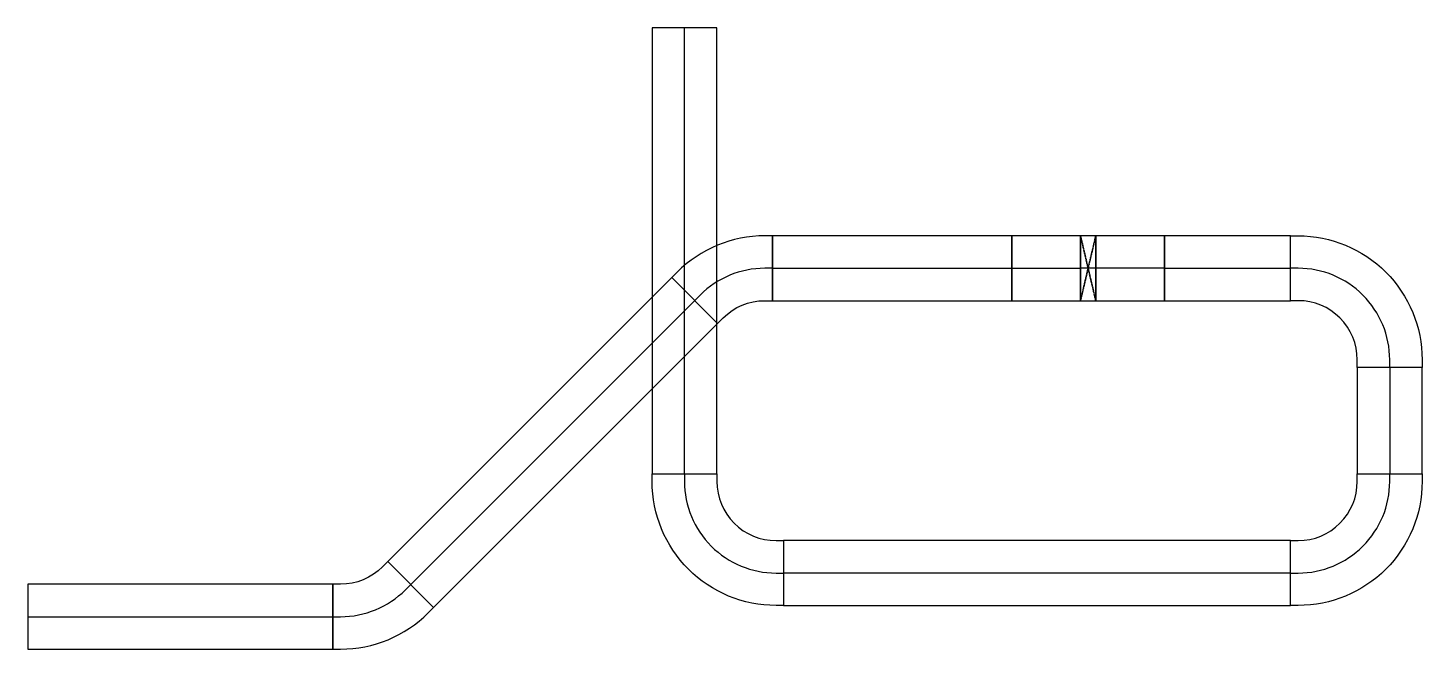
# Model space of a CAD drawing. Header units: inches. Extents: x 8 to 557, y -2 to 242.
import ezdxf

# ---------------------------------------------------------------- set-up
doc = ezdxf.new("R2010")
doc.units = ezdxf.units.IN
doc.header["$MEASUREMENT"] = 0
doc.linetypes.add('HIDDEN2', pattern=[0.1875, 0.125, -0.0625])
doc.layers.add('MEDCENTER', color=7, linetype='Continuous')
doc.layers.add('MEDTRAY', color=2, linetype='Continuous', lineweight=30)

msp = doc.modelspace()

# ---------------------------------------------------------------- linework, layer by layer
at = {"layer": 'MEDCENTER', "elevation": -140}
for points in [[(266.52, 66.8), (266.52, 242.18)], [(455.27, 147.65), (504.88, 147.65)], [(543.88, 108.65), (543.88, 66.8)], [(504.88, 27.8), (305.52, 27.8)]]:
    msp.add_lwpolyline(points, dxfattribs=at)
at = {"layer": 'MEDCENTER'}
for points in [[(301.11, 147.65), (298.11, 147.65, 0.198912), (272.65, 137.11), (270.53, 134.99)], [(128.26, 10.63), (131.26, 10.63, 0.198912), (156.72, 21.17), (158.84, 23.29)]]:
    msp.add_lwpolyline(points, format="xyb", dxfattribs=at)
for points in [[(301.11, 147.65), (395.27, 147.65)], [(158.84, 23.29), (270.53, 134.99)], [(8.26, 10.63), (128.26, 10.63)]]:
    msp.add_lwpolyline(points, dxfattribs=at)
at = {"layer": 'MEDCENTER', "extrusion": (0, -1, 0), "elevation": -147.65}
msp.add_lwpolyline([(395.27, 0), (398.27, 0, -0.414214), (422.27, -24), (422.27, -27)], format="xyb", dxfattribs=at)
at = {"layer": 'MEDCENTER', "extrusion": (1.22465e-16, 1, 0), "elevation": 147.65}
msp.add_lwpolyline([(-455.27, -140), (-452.27, -140, 0.414214), (-422.27, -110), (-422.27, -107)], format="xyb", dxfattribs=at)
at = {"layer": 'MEDCENTER', "extrusion": (1, 0, 0), "elevation": 422.27}
msp.add_lwpolyline([(147.65, -27), (147.65, -107)], dxfattribs=at)
at = {"layer": 'MEDCENTER', "elevation": -140}
for points in [[(543.88, 108.65), (543.88, 111.65, 0.414214), (507.88, 147.65), (504.88, 147.65)], [(266.52, 66.8), (266.52, 63.8, 0.414214), (302.52, 27.8), (305.52, 27.8)], [(504.88, 27.8), (507.88, 27.8, 0.414214), (543.88, 63.8), (543.88, 66.8)]]:
    msp.add_lwpolyline(points, format="xyb", dxfattribs=at)
at = {"layer": 'MEDTRAY', "elevation": -140}
for points in [[(279.27, 66.8), (279.27, 242.18), (253.77, 242.18), (253.77, 66.8)], [(455.27, 160.4), (422.27, 160.4), (422.27, 134.9), (455.27, 134.9)], [(455.27, 134.9), (504.88, 134.9), (504.88, 160.4), (455.27, 160.4)], [(531.13, 108.65), (531.13, 66.8), (556.63, 66.8), (556.63, 108.65)], [(504.88, 40.55), (305.52, 40.55), (305.52, 15.05), (504.88, 15.05)]]:
    msp.add_lwpolyline(points, close=True, dxfattribs=at)
at = {"layer": 'MEDTRAY'}
for points in [[(301.11, 160.4), (298.11, 160.4, 0.198912), (263.64, 146.12), (261.52, 144), (279.55, 125.97), (281.67, 128.09, -0.198912), (298.11, 134.9), (301.11, 134.9)], [(128.26, -2.12), (131.26, -2.12, 0.198912), (165.73, 12.16), (167.86, 14.28), (149.82, 32.31), (147.7, 30.19, -0.198912), (131.26, 23.38), (128.26, 23.38)]]:
    msp.add_lwpolyline(points, format="xyb", close=True, dxfattribs=at)
for points in [[(301.11, 134.9), (395.27, 134.9), (395.27, 160.4), (301.11, 160.4)], [(395.27, 134.9), (428.27, 134.9), (428.27, 160.4), (395.27, 160.4)], [(167.86, 14.28), (279.55, 125.97), (261.52, 144), (149.82, 32.31)], [(8.26, -2.12), (128.26, -2.12), (128.26, 23.38), (8.26, 23.38)]]:
    msp.add_lwpolyline(points, close=True, dxfattribs=at)
msp.add_lwpolyline([(422.27, 134.9), (422.27, 160.4)], dxfattribs=at)
at = {"layer": 'MEDTRAY', "linetype": 'HIDDEN2'}
msp.add_lwpolyline([(428.27, 134.9), (428.27, 160.4), (422.27, 134.9), (422.27, 160.4)], close=True, dxfattribs=at)
at = {"layer": 'MEDTRAY', "linetype": 'HIDDEN2', "elevation": -140}
msp.add_lwpolyline([(422.27, 160.4), (422.27, 134.9), (428.27, 160.4), (428.27, 134.9)], close=True, dxfattribs=at)
at = {"layer": 'MEDTRAY', "extrusion": (1, 0, 0), "elevation": 422.27}
msp.add_lwpolyline([(134.9, -27), (134.9, -107), (160.4, -107), (160.4, -27)], close=True, dxfattribs=at)
at = {"layer": 'MEDTRAY', "elevation": -140}
msp.add_lwpolyline([(428.27, 160.4), (428.27, 134.9)], dxfattribs=at)
for points in [[(556.63, 108.65), (531.13, 108.65), (531.13, 111.65, 0.414214), (507.88, 134.9), (504.88, 134.9), (504.88, 160.4), (507.88, 160.4, -0.414214), (556.63, 111.65)], [(253.77, 66.8), (279.27, 66.8), (279.27, 63.8, 0.414214), (302.52, 40.55), (305.52, 40.55), (305.52, 15.05), (302.52, 15.05, -0.414214), (253.77, 63.8)], [(504.88, 15.05), (504.88, 40.55), (507.88, 40.55, 0.414214), (531.13, 63.8), (531.13, 66.8), (556.63, 66.8), (556.63, 63.8, -0.414214), (507.88, 15.05)]]:
    msp.add_lwpolyline(points, format="xyb", close=True, dxfattribs=at)

doc.saveas('drawing.dxf')
